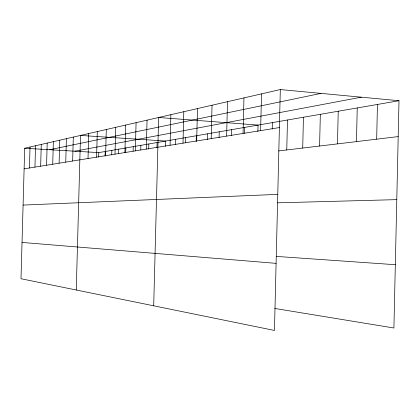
<?xml version="1.0" encoding="UTF-8"?>
<svg xmlns="http://www.w3.org/2000/svg" width="420" height="420" viewBox="0 0 420 420"><rect width="100%" height="100%" fill="white"/><g stroke="black" fill="none" stroke-linecap="round" stroke-linejoin="round"><path stroke-width="0.63" d="M356.465 141.603L357.242 107.94M376.667 139.178L377.459 104.449M280.319 89.555L274.459 330.445L21 278.733L24.701 148.239L280.319 89.555L399 100.727L393.907 328.004L274.754 308.448M257.891 131.544L258.053 125.087L158.639 117.49L153.699 305.807M260.62 130.604L261.524 93.87M272.218 129.092L272.375 122.609M286.76 149.966L287.485 119.999M302.71 148.055L303.445 117.238M319.589 146.029L320.339 114.319M337.475 143.882L338.237 111.227M148.701 149.132L148.838 143.96M156.965 147.661L157.096 142.532M165.543 146.276L165.679 141.052L80.509 135.429L76.261 290.005M170.069 145.252L170.867 114.681M175.313 144.559L175.445 139.361M182.989 143.162L183.797 111.715M185.519 142.774L185.656 137.597M196.182 141.556L196.329 135.755M196.67 140.947L197.5 108.57M207.365 139.613L207.512 133.823M211.192 138.6L212.037 105.231M219.083 137.582L219.23 131.796M226.627 136.101L227.493 101.682M231.383 135.455L231.53 129.67M243.07 133.445L243.952 97.902M244.309 133.229L244.456 127.439M46.578 165.228L47.198 143.073M52.726 164.236L53.356 141.661M59.11 163.202L59.75 140.196M65.746 162.125L66.397 138.668M72.65 161.012L73.311 137.083M88.027 158.524L88.709 133.544M96.6 157.138L97.293 131.576M98.663 157.122L98.784 152.612L399 100.727M105.079 156.093L105.205 151.505M105.583 155.684L106.292 129.507M111.725 154.875L111.846 150.355M115.012 154.156L115.731 127.339M118.603 153.626L118.724 149.168M124.913 152.554L125.648 125.066M125.727 152.476L125.848 147.934M133.114 151.148L133.229 146.659M135.329 150.875L136.075 122.672M140.768 149.909L140.889 145.336M146.291 149.1L147.058 120.152M29.437 168L30.03 147.016M34.944 167.113L35.548 145.751M40.656 166.189L41.265 144.438M49.676 149.714L321.022 93.387M74.86 151.2L361.342 97.183M24.113 168.861L279.394 127.57M278.581 150.948L398.197 136.595M23.09 205.076L277.767 194.371M277.62 202.828L396.784 199.631M24.701 148.239L98.784 152.612M276.318 256.41L395.325 264.71M22.029 242.434L276.092 263.351"/></g></svg>
